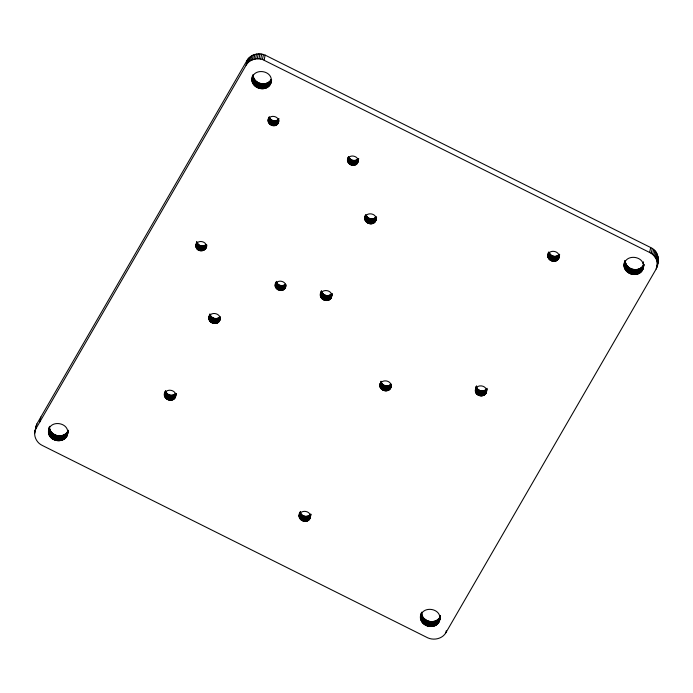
<?xml version="1.0" encoding="UTF-8"?>
<svg xmlns="http://www.w3.org/2000/svg" width="693" height="693" viewBox="0 0 693 693"><rect width="100%" height="100%" fill="white"/><g stroke="black" fill="none" stroke-linecap="round" stroke-linejoin="round"><path stroke-width="1.04" d="M164.518 395.053L165.133 391.64C160.663 399.09 174.177 404.071 175.701 396.049C176.611 389.717 165.87 387.759 164.596 394.092M208.965 317.368C210.291 310.759 221.587 313.262 219.976 319.802C217.879 327.113 205.717 322.314 209.381 315.393M299.22 516.164C299.194 509.294 310.759 510.057 310.447 516.683C309.295 525.649 294.846 520.157 300.052 512.214M320.504 295.365C320.478 288.496 332.034 289.258 331.73 295.885C330.578 304.851 316.129 299.359 321.335 291.415M364.873 218.642C364.847 211.772 376.403 212.534 376.1 219.153C374.948 228.118 360.499 222.626 365.705 214.691M379.92 385.672C379.894 378.802 391.45 379.565 391.147 386.192C390.505 394.473 376.221 390.315 380.544 382.709M475.363 390.22C474.74 396.838 486.252 398.042 486.581 391.216C486.867 384.866 475.996 383.723 475.363 390.22L476.056 386.772M547.998 255.189C549.315 248.588 560.62 251.091 559.008 257.623C556.531 265.436 543.979 259.364 548.622 252.226M206.297 246.985C207.216 240.67 196.197 239.258 195.816 245.772C195.798 252.806 207.502 252.2 206.713 245.01M48.501 430.933C47.341 442.073 66.519 444.603 67.732 433.229C68.902 422.089 49.714 419.56 48.501 430.933L49.307 426.897M252.027 79.461C252.512 67.645 272.496 69.768 271.292 81.22C269.118 95.062 246.275 87.673 252.988 74.827M420.642 617.255C421.127 605.439 441.103 607.562 439.899 619.014C437.733 632.856 414.89 625.467 421.604 612.621M624.194 265.246C624.688 253.43 644.663 255.552 643.459 267.004C641.285 280.847 618.442 273.458 625.155 260.611M34.65 433.575L36.824 424.012L247.132 60.265C250.649 54.193 258.965 52.365 265.168 55.128L650.675 247.54C659 251.161 659.944 261.677 656.176 268.988L445.868 632.735C442.351 638.807 434.035 640.635 427.832 637.872L42.325 445.46C36.157 442.628 32.805 434.996 35.69 428.638M657.163 265.93L658.35 259.425M268.304 119.759C269.915 113.557 280.604 116.615 278.43 122.73C275.71 129.227 265.142 124.056 268.719 117.784M275.251 285.421C275.632 278.915 286.651 280.327 285.733 286.642C284.199 294.178 271.682 289.345 275.875 282.467M347.739 159.407C349.35 153.214 360.048 156.263 357.865 162.387C355.145 168.875 344.577 163.704 348.155 157.432M34.797 432.008L36.824 424.012M35.785 428.95L39.778 421.985L40.818 417.047M48.475 432.008L49.662 426.316M48.519 432.545L49.515 427.07M48.597 433.082L49.558 427.607M48.709 433.61L49.636 428.144M48.856 434.13L49.749 428.672M49.038 434.65L49.896 429.192M49.255 435.152L50.078 429.712M49.506 435.646L50.303 430.214M49.792 436.131L50.554 430.708M50.113 436.599L50.832 431.193M50.459 437.049L51.152 431.661M50.84 437.482L51.499 432.111M51.247 437.898L52.287 432.96L51.88 432.545M51.689 438.297L52.729 433.359L52.287 432.96M52.166 438.669L53.205 433.731L52.729 433.359M52.659 439.015L53.699 434.087L53.205 433.731M53.188 439.345L54.227 434.407L53.699 434.087M53.742 439.639L54.782 434.702L54.227 434.407M54.323 439.908L55.362 434.97L54.782 434.702M54.903 440.142L55.942 435.204L55.362 434.97M55.492 440.332L56.531 435.395L55.942 435.204M56.09 440.488L57.129 435.55L56.531 435.395M56.687 440.609L57.727 435.68C61.686 436.434 66.233 434.676 68.027 430.933L66.987 435.862M57.285 440.705L58.325 435.767M57.883 440.757L58.931 435.819M58.489 440.774L59.529 435.836M59.078 440.765L60.118 435.828M59.667 440.722L60.707 435.784M60.248 440.644L61.287 435.706M60.828 440.531L61.868 435.594M61.391 440.384L62.431 435.455M61.937 440.211L62.976 435.282M62.474 440.012L63.513 435.074M63.002 439.778L64.042 434.84M63.505 439.509L64.544 434.572M63.99 439.215L65.029 434.286M64.458 438.894L65.497 433.957M64.899 438.548L65.939 433.61M65.315 438.167L66.355 433.229M65.714 437.759L66.753 432.822M66.078 437.326L67.117 432.389M66.415 436.859L67.455 431.921M66.719 436.373L67.758 431.436M67.221 435.351L68.26 430.414M67.403 434.823L68.356 430.266M195.816 245.772L196.647 241.822M164.553 395.538L165.54 390.722M195.876 246.656L196.916 241.718M164.639 396.006L165.679 391.077C166.641 395.382 172.981 396.82 175.736 393.381L174.697 398.319M164.769 396.474L165.818 391.545M196.11 247.522L197.15 242.585C198.467 246.032 203.482 247.098 206.09 244.49L205.05 249.428M164.951 396.933L165.999 391.995M196.517 248.337L197.566 243.408M165.185 397.375L166.225 392.437M165.454 397.799L166.493 392.862M197.089 249.09L198.137 244.153M165.774 398.198L166.814 393.26M166.138 398.579L167.178 393.641M197.817 249.74L198.856 244.802M166.537 398.925L167.576 393.988M166.978 399.246L168.018 394.308M198.692 250.277L199.731 245.339M167.463 399.523L168.503 394.586M167.975 399.766L169.014 394.828M199.653 250.658L200.693 245.72M168.494 399.956L169.534 395.027M169.031 400.104L170.071 395.166M200.641 250.857L201.68 245.92M169.568 400.199L170.608 395.261M170.106 400.242L171.145 395.305M201.628 250.892L202.668 245.954M170.634 400.242L171.673 395.313M171.162 400.199L172.202 395.27M202.59 250.753L203.629 245.816M171.682 400.112L172.722 395.175M203.499 250.459L204.539 245.53M172.185 399.982L173.224 395.045M172.67 399.809L173.709 394.871M204.322 250.017L205.371 245.079M173.129 399.592L174.168 394.655M173.571 399.333L174.61 394.395M173.978 399.029L175.017 394.1M205.639 248.7L206.479 244.75M206.072 247.86L206.696 244.898M174.359 398.692L175.398 393.763M175 397.912L175.831 393.962M175.26 397.461L176.091 393.511M175.459 397.002L176.23 393.563M39.778 421.985L246.093 65.203L247.132 60.265M246.093 65.203L247.02 63.825L248.068 58.888M247.02 63.825L248.129 62.595L249.168 57.658M248.129 62.595L249.385 61.53L250.424 56.601M249.385 61.53L250.762 60.637L251.81 55.7M250.762 60.637L252.261 59.91L253.3 54.972M252.261 59.91L253.846 59.364L254.885 54.426M253.846 59.364L255.5 58.992L256.54 54.063M252.027 79.998L253.066 75.069C253.369 83.948 266.996 87.145 271.318 79.426L270.27 84.364M252.07 80.535L253.11 75.606M252.148 81.072L253.188 76.135M252.261 81.601L253.3 76.663M255.5 58.992L257.198 58.818L258.238 53.881M252.408 82.12L253.456 77.192M252.599 82.64L253.638 77.703M252.815 83.143L253.855 78.205M253.066 83.636L254.106 78.699M253.352 84.122L254.392 79.184M257.198 58.818L258.939 58.827L259.979 53.889M253.664 84.589L254.703 79.652M254.01 85.04L255.05 80.102M254.392 85.473L255.431 80.535M254.807 85.889L255.847 80.951M258.939 58.827L260.681 59.035L261.72 54.097M255.249 86.287L256.289 81.35M255.717 86.66L256.756 81.722M256.219 87.006L257.259 82.077M657.31 264.362C657.44 259.303 654.097 254.652 649.636 252.477L262.422 59.442L263.461 54.504M256.748 87.335L257.787 82.398M257.302 87.63L258.342 82.701M208.888 318.33L209.511 315.367M208.922 318.806L209.962 313.868M209.009 319.282L210.048 314.345C211.01 318.659 217.351 320.088 220.105 316.658L219.066 321.595M257.874 87.898L258.913 82.961M209.139 319.75L210.178 314.813M209.321 320.209L210.36 315.272M264.128 60.057L265.168 55.128M258.454 88.132L259.503 83.195M209.555 320.651L210.594 315.713M209.823 321.076L210.863 316.138M259.052 88.323L260.092 83.385M210.144 321.474L211.183 316.536M210.507 321.847L211.547 316.918M259.641 88.479L260.681 83.541M210.906 322.202L211.945 317.264M260.239 88.609L261.278 83.671M211.348 322.514L212.387 317.576M260.845 88.695L261.885 83.758M211.833 322.799L212.872 317.862M261.443 88.747L262.482 83.81M212.344 323.042L213.383 318.104M262.041 88.765L263.08 83.836M212.864 323.233L213.903 318.295M262.63 88.756L263.678 83.818M213.401 323.38L214.44 318.442M263.227 88.713L264.267 83.775M213.938 323.466L214.977 318.537M263.808 88.635L264.847 83.697M214.475 323.518L215.514 318.581M264.38 88.522L265.419 83.584M215.003 323.518L216.043 318.581M264.943 88.375L265.982 83.446M215.532 323.475L216.571 318.537M265.497 88.21L266.536 83.273M216.051 323.388L217.091 318.451M216.554 323.25L217.593 318.321M266.034 88.002L267.074 83.065M217.039 323.077L218.078 318.139M266.554 87.768L267.593 82.831M217.498 322.86L218.538 317.922M267.056 87.5L268.096 82.571M217.94 322.6L218.979 317.671M267.541 87.205L268.581 82.276M218.347 322.306L219.386 317.368M268.009 86.885L269.049 81.947M218.728 321.968L219.768 317.03M268.451 86.538L269.49 81.601M219.369 321.18L219.993 318.217M268.875 86.157L269.915 81.22M219.629 320.738L220.253 317.775M219.828 320.27L220.452 317.316M269.265 85.75L270.305 80.812M269.629 85.317L270.668 80.379M269.967 84.849L271.006 79.92M270.547 83.862L271.379 79.912M270.772 83.342L271.396 80.379M270.963 82.822L271.63 79.782M268.174 120.643L268.797 117.68M268.234 121.526L269.066 117.576M268.468 122.392L269.274 116.589M268.875 123.215L269.915 118.278L269.508 117.455M269.447 123.96L270.487 119.023L269.915 118.278M270.175 124.619L271.214 119.681L270.487 119.023M271.05 125.156L272.089 120.218L271.214 119.681M272.011 125.528L273.051 120.591L272.089 120.218M272.999 125.736L274.038 120.799L276.897 120.4L279.036 118.633M273.986 125.762L275.026 120.825M274.948 125.624L275.987 120.695M275.857 125.338L276.897 120.4M276.68 124.887L277.72 119.95M277.408 124.298L278.447 119.361M277.997 123.571L278.829 119.62M278.43 122.73L278.846 120.755M275.312 286.313L276.351 281.375C277.035 285.403 282.701 287.015 285.525 284.147L284.485 289.085M275.545 287.179L276.594 282.242M275.961 287.993L277.001 283.056M276.533 288.747L277.572 283.809M277.261 289.397L278.3 284.459M278.127 289.934L279.166 284.996M279.088 290.315L280.128 285.377M280.076 290.514L281.124 285.577M281.063 290.549L282.112 285.611M282.025 290.41L283.065 285.473M282.935 290.116L283.974 285.178M283.766 289.674L284.806 284.736M285.083 288.357L285.914 284.407M285.507 287.517L285.923 285.542M347.609 160.3L348.484 156.575M347.669 161.183L348.501 157.233M347.903 162.049L348.943 157.112C350.26 160.559 355.275 161.625 357.883 159.018L356.843 163.955M320.512 294.889L321.353 290.939M348.319 162.864L349.359 157.935M320.538 295.85L321.526 291.034M320.625 296.327L321.665 291.389C322.626 295.694 328.967 297.132 331.722 293.702L330.682 298.631M320.755 296.795L321.795 291.857M348.891 163.617L349.93 158.68M320.937 297.245L321.976 292.307M321.171 297.687L322.21 292.749M321.439 298.111L322.479 293.174M349.61 164.267L350.658 159.338M321.76 298.51L322.799 293.581M322.115 298.891L323.163 293.953M350.485 164.804L351.524 159.866M322.522 299.237L323.562 294.3M322.964 299.558L324.003 294.62M351.446 165.185L352.486 160.248M323.44 299.835L324.489 294.906M323.96 300.078L325 295.149M352.434 165.384L353.482 160.455M324.48 300.277L325.519 295.339M353.421 165.419L354.461 160.481M325.017 300.416L326.056 295.478M325.554 300.511L326.594 295.573M354.383 165.28L355.422 160.343M326.091 300.554L327.131 295.625M326.62 300.563L327.659 295.625M355.292 164.986L356.332 160.057M327.148 300.511L328.187 295.582M356.124 164.544L357.164 159.607M327.668 300.424L328.707 295.487M328.17 300.294L329.21 295.357M328.647 300.121L329.695 295.183M357.441 163.227L358.541 158.645M357.865 162.387L358.714 158.55M329.114 299.904L330.154 294.967M329.556 299.645L330.596 294.707M329.963 299.35L331.003 294.412M330.336 299.012L331.384 294.075M330.985 298.224L331.817 294.274M331.245 297.773L332.077 293.823M331.445 297.314L332.216 293.884M299.237 515.687L299.93 512.24M299.255 516.649L300.086 512.699M299.341 517.125L300.528 511.399M299.48 517.593L300.381 512.188M299.662 518.043L300.519 512.655M299.887 518.485L300.701 513.106M300.156 518.91L300.927 513.548M300.476 519.308L301.204 513.972M300.84 519.689L301.516 514.379M301.238 520.036L302.278 515.098L301.879 514.752M364.882 218.156L365.367 215.705M364.908 219.118L365.739 215.168M364.994 219.594L365.826 215.644M301.68 520.356L302.72 515.419L302.278 515.098M365.124 220.062L366.164 215.125C367.481 219.118 373.44 220.244 376.091 216.97L375.052 221.907M302.165 520.634L303.205 515.705L302.72 515.419M365.306 220.521L366.346 215.584M365.54 220.963L366.58 216.025M302.676 520.876L303.716 515.947L303.205 515.705M365.809 221.388L366.848 216.45M366.129 221.786L367.169 216.848M303.205 521.075L304.244 516.138L303.716 515.947M366.484 222.167L367.524 217.23M303.733 521.214L304.773 516.276L304.244 516.138M366.892 222.514L367.931 217.576M304.27 521.309L305.31 516.372L308.411 515.982L310.438 514.492L309.399 519.429M367.333 222.825L368.373 217.897M304.807 521.353L305.847 516.424M367.81 223.111L368.849 218.174M305.336 521.361L306.384 516.424M368.329 223.354L369.369 218.416M305.864 521.309L306.904 516.38M368.849 223.544L369.889 218.607M306.384 521.223L307.423 516.285M369.386 223.692L370.426 218.754M306.886 521.093L307.926 516.155M307.371 520.919L308.411 515.982M369.915 223.787L370.963 218.849M307.831 520.703L308.87 515.765M370.452 223.83L371.5 218.893M308.272 520.443L309.312 515.505M370.989 223.83L372.028 218.893M308.68 520.148L309.719 515.211M309.061 519.811L310.1 514.873M371.517 223.787L372.557 218.849M309.702 519.022L310.741 514.085M309.962 518.572L310.854 514.223M372.028 223.7L373.077 218.763M310.161 518.113L310.862 514.708M372.531 223.57L373.579 218.633M373.016 223.389L374.055 218.46M373.484 223.172L374.523 218.234M373.917 222.921L374.965 217.983M374.333 222.618L375.372 217.68M374.705 222.28L375.745 217.342M375.355 221.491L376.186 217.55M375.606 221.05L376.446 217.1M375.814 220.591L376.585 217.152M379.929 385.195L380.353 383.22M379.955 386.157L380.994 381.219M380.041 386.633L381.081 381.696C382.042 386.01 388.383 387.439 391.138 384.009L390.098 388.938M380.171 387.101L381.211 382.164M380.353 387.552L381.393 382.623M380.587 387.993L381.626 383.064M380.855 388.418L381.895 383.48M381.176 388.825L382.215 383.887M381.531 389.197L382.579 384.26M381.938 389.544L382.978 384.615M382.38 389.864L383.42 384.927M382.857 390.15L383.905 385.213M383.376 390.393L384.416 385.455M383.896 390.583L384.936 385.646M384.433 390.722L385.473 385.784M384.97 390.817L386.01 385.88M385.507 390.869L386.547 385.932M386.036 390.869L387.075 385.932M386.564 390.826L387.604 385.888M387.084 390.731L388.123 385.802M387.586 390.601L388.626 385.663M388.071 390.428L389.111 385.49M388.53 390.211L389.57 385.273M388.972 389.951L390.012 385.013M389.379 389.657L390.419 384.719M389.752 389.319L390.8 384.381M390.402 388.53L391.233 384.58M390.661 388.08L391.285 385.126M390.861 387.621L391.276 385.646M420.746 616.181L421.474 612.681M420.642 617.792L421.829 612.101M420.686 618.329L421.682 612.863M420.764 618.866L421.725 613.4M420.876 619.395L421.803 613.929M421.023 619.914L421.916 614.457M421.205 620.434L422.063 614.986M421.431 620.937L422.245 615.497M421.682 621.43L422.47 615.999M421.959 621.916L422.721 616.501M422.28 622.383L422.999 616.978M422.626 622.834L423.319 617.446M423.007 623.267L423.666 617.896M423.414 623.683L424.454 618.754L424.047 618.338M423.856 624.081L424.896 619.144L424.454 618.754M424.333 624.454L425.372 619.516L424.896 619.144M424.826 624.809L425.866 619.871L425.372 619.516M425.355 625.129L426.394 620.192L425.866 619.871M425.909 625.433L426.957 620.495L426.394 620.192M475.389 391.181L476.186 386.755M475.476 391.658L476.654 385.932M475.606 392.125L476.429 386.244M426.49 625.692L427.529 620.755L426.957 620.495M475.788 392.576L476.645 387.188M476.013 393.018L476.827 387.647M427.07 625.926L428.109 620.989L427.529 620.755M476.29 393.442L477.061 388.089M427.659 626.117L428.698 621.179L428.109 620.989M476.611 393.849L477.33 388.504M476.966 394.222L477.65 388.912M428.257 626.273L429.296 621.344L428.698 621.179M477.373 394.568L478.413 389.639L478.005 389.284M428.854 626.403L429.894 621.465C434.035 622.271 438.834 620.261 440.427 616.198L439.388 621.136M477.815 394.889L478.854 389.951L478.413 389.639M429.452 626.489L430.492 621.552M478.291 395.175L479.331 390.237L478.854 389.951M430.058 626.541L431.098 621.604M478.802 395.417L479.851 390.48L479.331 390.237M430.656 626.567L431.696 621.63M479.331 395.608L480.37 390.67L479.851 390.48M431.245 626.55L432.285 621.612M479.859 395.746L480.907 390.809L480.37 390.67M431.834 626.507L432.874 621.569M480.396 395.842L481.436 390.904L484.537 390.514L486.876 388.617M432.415 626.429L433.463 621.491M480.933 395.894L481.973 390.956M481.47 395.894L482.51 390.956M432.995 626.316L434.035 621.378M481.999 395.85L483.038 390.913M433.558 626.177L434.598 621.24M482.51 395.755L483.549 390.826M434.104 626.004L435.143 621.067M434.641 625.796L435.689 620.859M483.012 395.625L484.052 390.687M483.497 395.452L484.537 390.514M435.169 625.562L436.209 620.625M483.965 395.235L485.005 390.298M435.672 625.303L436.711 620.365M484.398 394.975L485.438 390.038M436.157 625.008L437.196 620.07M484.814 394.681L485.854 389.743M436.625 624.679L437.664 619.75M485.187 394.343L486.226 389.405M485.533 393.971L486.573 389.033M437.066 624.332L438.106 619.395M485.836 393.555L486.919 388.279M437.482 623.951L438.522 619.014M486.088 393.104L486.919 389.163M486.295 392.645L486.919 389.683M437.881 623.544L438.92 618.606M438.245 623.111L439.284 618.173M438.582 622.643L439.622 617.714M438.886 622.158L440.306 615.427M439.154 621.656L440.35 615.964M439.717 620.088L440.453 616.588M445.868 632.735L446.283 630.76M547.92 256.15L548.752 252.2M547.955 256.627L548.787 252.685M548.042 257.103L549.081 252.174M548.172 257.571L549.211 252.642C550.485 256.436 555.977 257.683 558.792 254.859L557.752 259.788M548.354 258.03L549.393 253.092M548.587 258.472L549.627 253.534M548.856 258.896L549.895 253.959M549.177 259.295L550.216 254.357M549.532 259.676L550.571 254.738M549.939 260.022L550.978 255.085M550.381 260.343L551.42 255.405M550.857 260.62L551.897 255.682M551.377 260.863L552.416 255.925M551.897 261.053L552.936 256.115M552.434 261.2L553.473 256.263M552.962 261.296L554.01 256.358M553.499 261.339L554.547 256.401M554.036 261.339L555.076 256.41M554.565 261.296L555.604 256.358M555.076 261.209L556.124 256.271M555.578 261.079L556.626 256.141M556.063 260.897L557.103 255.968M556.531 260.681L557.57 255.752M556.964 260.429L558.012 255.492M557.38 260.126L558.419 255.189M558.099 259.416L559.138 254.478M558.402 259L559.234 255.059M558.653 258.558L559.546 254.21M558.861 258.099L559.632 254.66M624.298 264.172L625.034 260.681M624.194 265.791L625.242 260.854C625.536 269.733 639.163 272.929 643.485 265.211L642.446 270.149M624.237 266.329L625.277 261.391M624.315 266.857L625.355 261.919M624.428 267.385L625.467 262.448M624.584 267.914L625.623 262.976M624.765 268.425L625.805 263.487M624.982 268.927L626.022 263.998M625.233 269.421L626.273 264.492M625.519 269.906L626.559 264.969M625.831 270.374L626.87 265.436M626.177 270.824L627.226 265.887M626.559 271.258L627.598 266.329M626.974 271.673L628.014 266.744M627.416 272.072L628.456 267.134M627.884 272.444L628.923 267.507M628.386 272.799L629.426 267.862M628.915 273.12L629.954 268.182M629.469 273.423L630.509 268.486M630.041 273.683L631.08 268.754M630.63 273.917L631.669 268.979M631.219 274.107L632.259 269.17M631.808 274.272L632.848 269.334M632.406 274.393L633.445 269.456M633.012 274.48L634.052 269.542M633.61 274.532L634.649 269.594M634.208 274.558L635.247 269.62M634.805 274.541L635.845 269.603M635.394 274.497L636.434 269.56M635.975 274.419L637.014 269.482M636.546 274.307L637.586 269.369M637.11 274.168L638.149 269.231M637.664 273.995L638.703 269.057M638.201 273.787L639.241 268.849M638.721 273.553L639.76 268.615M639.223 273.293L640.263 268.356M639.708 272.999L640.756 268.061M640.176 272.67L641.216 267.741M640.618 272.323L641.657 267.385M641.042 271.942L642.082 267.004M641.432 271.535L642.472 266.597M643.104 263.808L643.52 261.833M641.796 271.102L642.835 266.164M642.134 270.642L643.173 265.705M642.714 269.646L643.754 264.709M642.939 269.127L643.962 264.657M643.277 268.078L644.014 264.579M649.636 252.477L650.675 247.54M651.212 253.387L652.252 248.449M652.624 254.435L653.664 249.506M653.863 255.622L654.902 250.684M654.928 256.912L655.968 251.975M655.795 258.29L656.843 253.352M656.479 259.745L657.518 254.807M656.964 261.252L658.004 256.315M657.241 262.803L658.281 257.865M656.176 268.988L657.007 265.038M656.782 267.481L658.203 260.992M35.837 427.07L36.218 425.519M657.215 264.05L657.822 262.543M480.907 390.809L481.436 390.904M304.773 516.276L305.31 516.372M273.051 120.591L274.038 120.799M57.129 435.55L57.727 435.68M429.296 621.344L429.894 621.465M260.681 59.035L262.422 59.442"/></g></svg>
